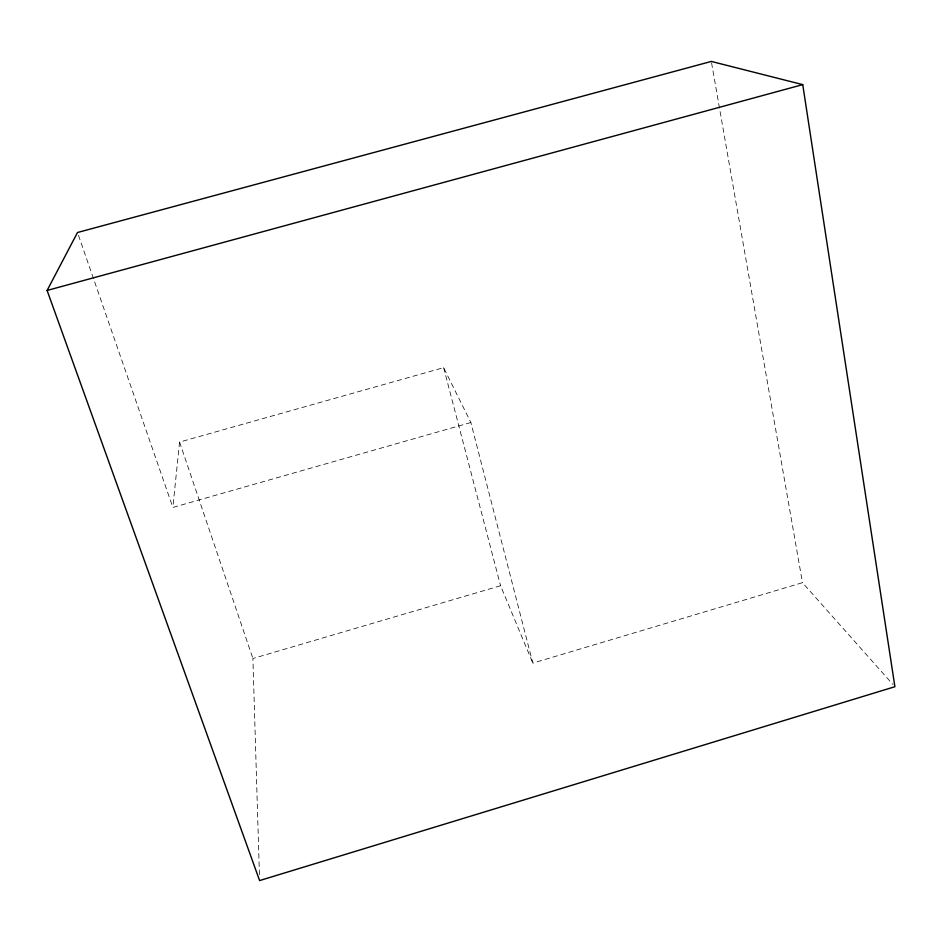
<?xml version="1.0" encoding="UTF-8"?>
<svg xmlns="http://www.w3.org/2000/svg" width="942" height="942" viewBox="0 0 942 942"><rect width="100%" height="100%" fill="white"/><g stroke="black" fill="none" stroke-linecap="round" stroke-linejoin="round"><path stroke-width="0.71" stroke-dasharray="4.71 3.53" d="M470.859 422.511L172.857 507.444L179.569 442.069L443.623 367.651L470.859 422.511L532.831 663.109L802.478 582.686L892.957 684.528M259.427 874.682L252.892 658.505L500.567 585.736L532.831 663.109M78.457 235.288L172.857 507.444M179.569 442.069L252.892 658.505M443.623 367.651L500.567 585.736M711.575 62.878L802.478 582.686"/><path stroke-width="1.41" d="M47.1 290.454L77.491 232.509L711.328 61.43L802.737 84.627L894.9 686.718L259.603 880.57L47.1 290.454L802.737 84.627"/></g></svg>
